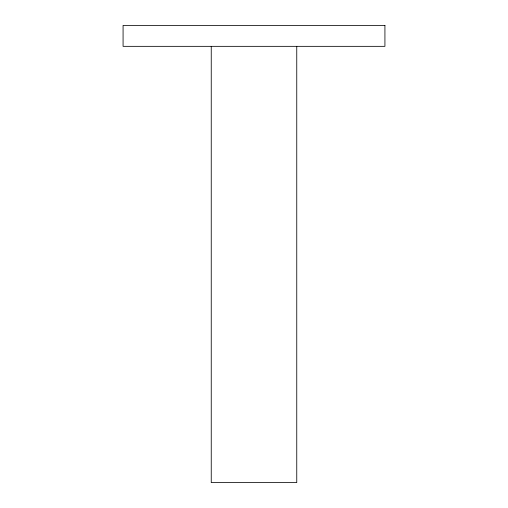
<?xml version="1.0" encoding="UTF-8"?>
<svg xmlns="http://www.w3.org/2000/svg" width="508" height="508" viewBox="0 0 508 508"><rect width="100%" height="100%" fill="white"/><g stroke="black" fill="none" stroke-linecap="round" stroke-linejoin="round"><path stroke-width="0.76" d="M296.755 46.342L296.755 482.6L211.245 482.6L211.245 46.342M384.924 25.4L123.076 25.4L123.076 46.342L384.924 46.342L384.924 25.4"/></g></svg>
